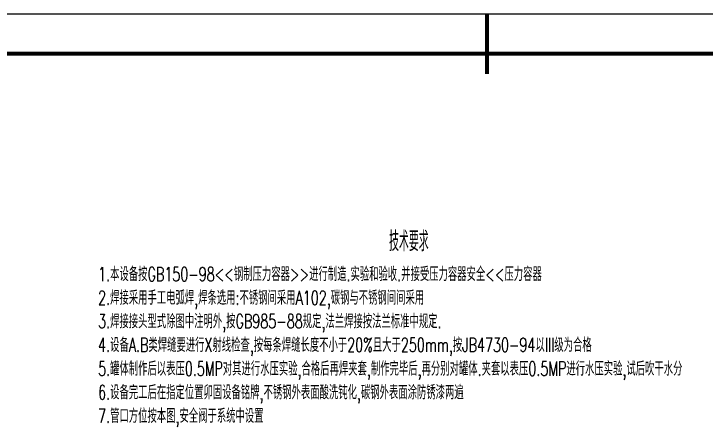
# Model space of a CAD drawing. Header units: millimetres. Extents: x -2970 to 2970, y -2100 to 2100.
# Drawn here: x -1182 to 548, y 1068 to 2100 of the extents above; entities that cross this region are included whole.
import ezdxf

# ---------------------------------------------------------------- set-up
doc = ezdxf.new("R2010")
doc.units = ezdxf.units.MM
doc.layers.add('CAXA0', color=7, linetype='Continuous', lineweight=70)
doc.layers.add('CAXA4', color=3, linetype='Continuous', lineweight=25)
doc.styles.add('TitleStyle', font='txt', dxfattribs={"width": 0.667, "bigfont": 'gbcbig.shx'})
doc.styles.add('机械', font='txt', dxfattribs={"width": 0.667, "bigfont": 'gbcbig.shx'})

# ---------------------------------------------------------------- blocks, each defined once
blk = doc.blocks.new('CAXBLOCK22', base_point=(-971.8, 1556.7))
at = {"layer": 'CAXA4', "color": 0, "linetype": 'Continuous', "lineweight": 25, "attachment_point": 1}
for s, insert, char_height, style in [('技术要求', (-244.5, 1556.7), 49.5, 'TitleStyle'), ('1.本设备按GB150-98<<钢制压力容器>>进行制造.实验和验收.并接受压力容器安全<<压力容器', (-971.8, 1467.6), 35, '机械'), ('2.焊接采用手工电弧焊,焊条选用:不锈钢间采用A102,碳钢与不锈钢间间采用', (-971.8, 1408.5), 35, '机械'), ('3.焊接接头型式除图中注明外,按GB985-88规定,法兰焊接按法兰标准中规定.', (-971.8, 1349.7), 35, '机械'), ('4.设备A.B类焊缝要进行X射线检查,按每条焊缝长度不小于20%且大于250mm,按JB4730-94以III级为合格', (-971.8, 1290.6), 35, '机械'), ('5.罐体制作后以表压0.5MP对其进行水压实验,合格后再焊夹套,制作完毕后,再分别对罐体.夹套以表压0.5MP进行水压实验,试后吹干水分', (-971.8, 1231.4), 35, '机械'), ('6.设备完工后在指定位置卯固设备铭牌,不锈钢外表面酸洗钝化,碳钢外表面涂防锈漆两遍', (-971.8, 1172.3), 35, '机械'), ('7.管口方位按本图,安全阀于系统中设置', (-971.8, 1113.5), 35, '机械')]:
    blk.add_mtext(s, dxfattribs=dict(at, insert=insert, char_height=char_height, style=style))
blk = doc.blocks.new('CAXBLOCK99', base_point=(2870, -2000))
at = {"layer": 'CAXA0', "color": 0, "linetype": 'Continuous', "lineweight": 25}
blk.add_line((-2970, 2100), (2970, 2100), dxfattribs=at)
at = {"layer": 'CAXA0', "color": 0, "linetype": 'Continuous', "lineweight": 70}
for p, q in [((0, 2100), (0, 1950)), ((2870, 2000), (-2870, 2000))]:
    blk.add_line(p, q, dxfattribs=at)

msp = doc.modelspace()

# ---------------------------------------------------------------- block references
at = {"layer": 'CAXA0', "linetype": 'Continuous', "lineweight": 70}
msp.add_blockref('CAXBLOCK99', (2870, -2000), dxfattribs=at)
at = {"layer": 'CAXA4'}
msp.add_blockref('CAXBLOCK22', (-971.81, 1556.69), dxfattribs=at)

doc.saveas('drawing.dxf')
